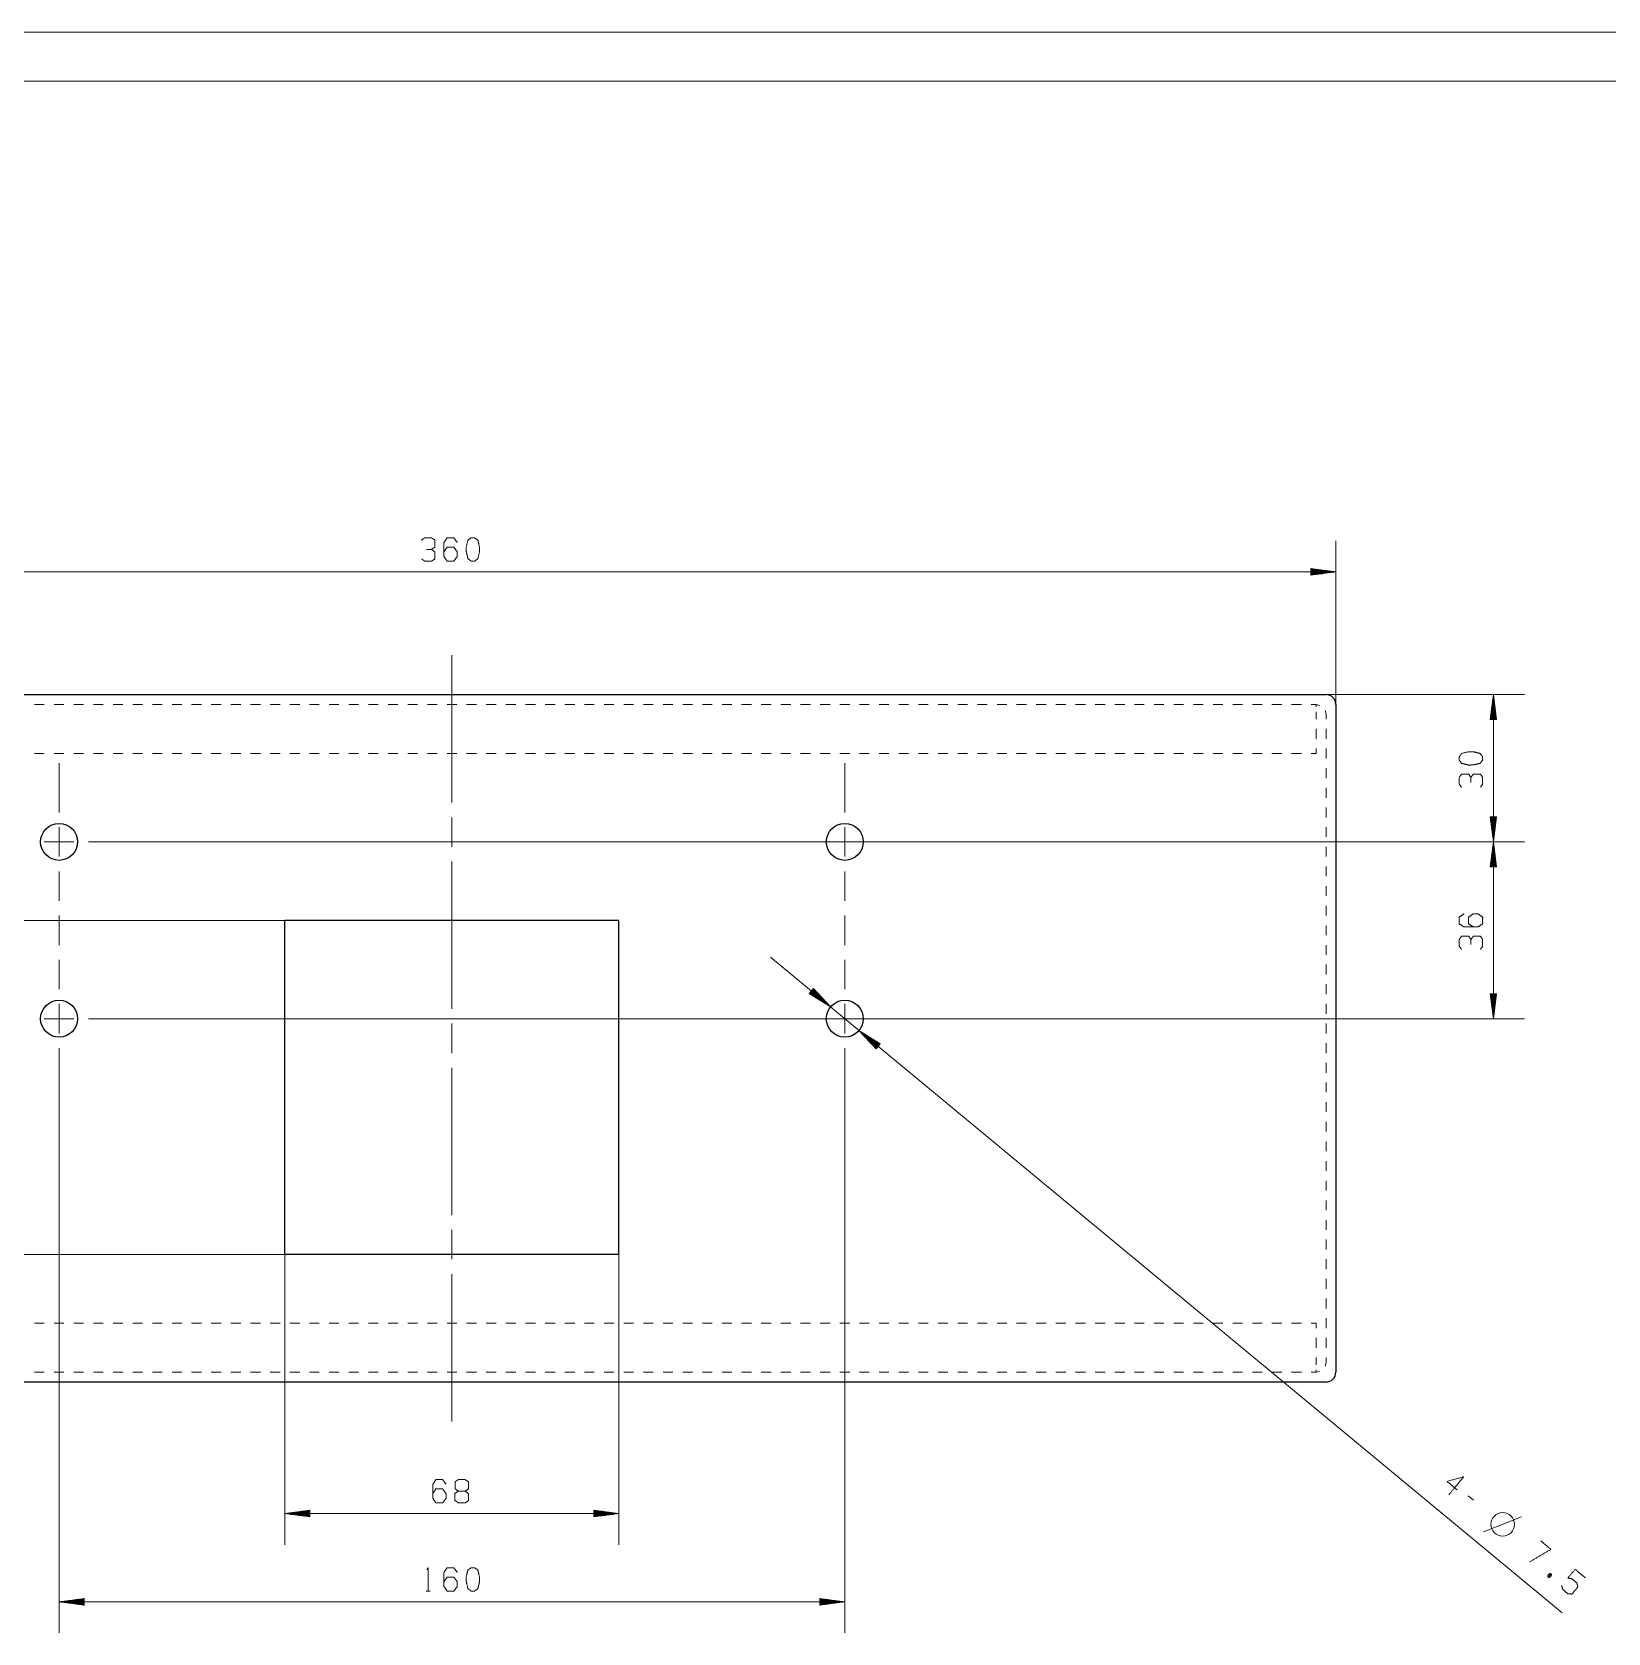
# Model space of a CAD drawing. Header units: millimetres. Extents: x 0 to 420, y 0 to 297.
# Drawn here: x 102.4 to 262.9, y 134 to 297 of the extents above; entities that cross this region are included whole.
import ezdxf

# ---------------------------------------------------------------- set-up
doc = ezdxf.new("R2010")
doc.units = ezdxf.units.MM
doc.layers.add('101', color=7, linetype='Continuous', true_color=0xffffff)

msp = doc.modelspace()

# ---------------------------------------------------------------- linework, layer by layer
at = {"layer": '101', "color": 133, "linetype": 'Continuous', "lineweight": 18}
for p, q in [((420, 297), (0, 297)), ((415, 292), (25, 292))]:
    msp.add_line(p, q, dxfattribs=at)
at = {"layer": '101', "color": 22, "linetype": 'Continuous', "lineweight": 18}
for p, q in [((235.16, 228.54), (235.16, 245.21)), ((55.16, 242.03), (235.16, 242.03)), ((235.16, 242.03), (232.62, 242.37)), ((232.62, 242.37), (232.62, 241.7)), ((232.62, 242.36), (232.65, 242.36)), ((232.62, 242.36), (232.65, 242.36)), ((232.62, 242.31), (233.03, 242.31)), ((232.62, 242.26), (233.42, 242.26)), ((232.62, 242.21), (233.81, 242.21)), ((232.62, 242.16), (234.19, 242.16)), ((232.62, 242.11), (234.58, 242.11)), ((232.62, 242.06), (234.96, 242.06)), ((232.62, 241.7), (235.16, 242.03)), ((232.62, 242.01), (234.96, 242.01)), ((232.62, 241.96), (234.58, 241.96)), ((232.62, 241.9), (234.19, 241.9)), ((232.62, 241.85), (233.81, 241.85)), ((232.62, 241.8), (233.42, 241.8)), ((232.62, 241.75), (233.03, 241.75)), ((232.62, 241.7), (232.65, 241.7)), ((232.62, 241.7), (232.65, 241.7)), ((234.16, 229.54), (254.37, 229.54)), ((251.2, 229.54), (250.87, 227)), ((251.07, 227), (251.07, 228.58)), ((251.12, 227), (251.12, 228.96)), ((251.17, 227), (251.17, 229.35)), ((251.2, 229.54), (251.2, 214.54)), ((251.53, 227), (251.2, 229.54)), ((251.22, 227), (251.22, 229.35)), ((251.28, 227), (251.28, 228.96)), ((251.33, 227), (251.33, 228.58)), ((250.87, 227), (250.87, 227.03)), ((250.87, 227), (250.87, 227.03)), ((250.87, 227), (251.53, 227)), ((250.92, 227), (250.92, 227.42)), ((250.97, 227), (250.97, 227.81)), ((251.02, 227), (251.02, 228.19)), ((251.38, 227), (251.38, 228.19)), ((251.43, 227), (251.43, 227.81)), ((251.48, 227), (251.48, 227.42)), ((251.53, 227), (251.53, 227.03)), ((251.53, 227), (251.53, 227.03)), ((250.87, 217.08), (250.87, 217.05)), ((250.87, 217.08), (251.2, 214.54)), ((251.53, 217.08), (250.87, 217.08)), ((250.87, 217.08), (250.87, 217.05)), ((250.92, 217.08), (250.92, 216.66)), ((250.97, 217.08), (250.97, 216.28)), ((251.02, 217.08), (251.02, 215.89)), ((251.07, 217.08), (251.07, 215.51)), ((251.12, 217.08), (251.12, 215.12)), ((251.17, 217.08), (251.17, 214.73)), ((251.2, 214.54), (251.53, 217.08)), ((251.22, 217.08), (251.22, 214.73)), ((251.28, 217.08), (251.28, 215.12)), ((251.33, 217.08), (251.33, 215.51)), ((251.38, 217.08), (251.38, 215.89)), ((251.43, 217.08), (251.43, 216.28)), ((251.48, 217.08), (251.48, 216.66)), ((251.53, 217.08), (251.53, 217.05)), ((251.53, 217.08), (251.53, 217.05)), ((113.16, 214.54), (254.37, 214.54)), ((113.16, 214.54), (254.37, 214.54)), ((251.2, 214.54), (250.87, 212)), ((251.07, 212), (251.07, 213.58)), ((251.12, 212), (251.12, 213.96)), ((251.17, 212), (251.17, 214.35)), ((251.53, 212), (251.2, 214.54)), ((251.2, 214.54), (251.2, 196.54)), ((251.22, 212), (251.22, 214.35)), ((251.28, 212), (251.28, 213.96)), ((251.33, 212), (251.33, 213.58)), ((250.87, 212), (250.87, 212.03)), ((250.87, 212), (250.87, 212.03)), ((250.87, 212), (251.53, 212)), ((250.92, 212), (250.92, 212.42)), ((250.97, 212), (250.97, 212.81)), ((251.02, 212), (251.02, 213.19)), ((251.38, 212), (251.38, 213.19)), ((251.43, 212), (251.43, 212.81)), ((251.48, 212), (251.48, 212.42)), ((251.53, 212), (251.53, 212.03)), ((251.53, 212), (251.53, 212.03)), ((128.16, 206.54), (40.19, 206.54)), ((128.16, 206.54), (40.32, 206.54)), ((177.6, 202.8), (258.19, 136.04)), ((181.97, 199.62), (181.54, 199.1)), ((181.54, 199.1), (183.71, 197.74)), ((181.55, 199.1), (181.57, 199.08)), ((181.55, 199.1), (181.57, 199.08)), ((181.58, 199.14), (181.9, 198.88)), ((181.61, 199.18), (182.23, 198.67)), ((181.64, 199.22), (182.56, 198.46)), ((181.68, 199.26), (182.89, 198.26)), ((181.71, 199.3), (183.22, 198.05)), ((181.74, 199.34), (183.55, 197.84)), ((181.77, 199.38), (183.58, 197.88)), ((181.8, 199.42), (183.32, 198.17)), ((181.84, 199.46), (183.05, 198.45)), ((181.87, 199.5), (182.79, 198.74)), ((181.9, 199.53), (182.52, 199.02)), ((181.93, 199.57), (182.26, 199.31)), ((183.71, 197.74), (181.97, 199.62)), ((181.97, 199.61), (181.99, 199.59)), ((181.97, 199.61), (181.99, 199.59)), ((250.87, 199.08), (250.87, 199.05)), ((250.87, 199.08), (251.2, 196.54)), ((251.53, 199.08), (250.87, 199.08)), ((250.87, 199.08), (250.87, 199.05)), ((250.92, 199.08), (250.92, 198.66)), ((250.97, 199.08), (250.97, 198.28)), ((251.02, 199.08), (251.02, 197.89)), ((251.07, 199.08), (251.07, 197.51)), ((251.12, 199.08), (251.12, 197.12)), ((251.17, 199.08), (251.17, 196.73)), ((251.2, 196.54), (251.53, 199.08)), ((251.22, 199.08), (251.22, 196.73)), ((251.28, 199.08), (251.28, 197.12)), ((251.33, 199.08), (251.33, 197.51)), ((251.38, 199.08), (251.38, 197.89)), ((251.43, 199.08), (251.43, 198.28)), ((251.48, 199.08), (251.48, 198.66)), ((251.53, 199.08), (251.53, 199.05)), ((251.53, 199.08), (251.53, 199.05)), ((113.16, 196.54), (254.37, 196.54)), ((186.6, 195.35), (188.34, 193.47)), ((188.77, 193.98), (186.6, 195.35)), ((188.54, 193.71), (186.73, 195.2)), ((188.57, 193.74), (186.76, 195.24)), ((188.51, 193.67), (187, 194.92)), ((188.6, 193.78), (187.09, 195.04)), ((188.48, 193.63), (187.26, 194.63)), ((188.64, 193.82), (187.42, 194.83)), ((188.44, 193.59), (187.53, 194.35)), ((188.67, 193.86), (187.75, 194.62)), ((188.41, 193.55), (187.79, 194.06)), ((188.7, 193.9), (188.08, 194.41)), ((188.34, 193.47), (188.77, 193.98)), ((188.73, 193.94), (188.41, 194.21)), ((188.77, 193.98), (188.74, 194)), ((188.77, 193.98), (188.74, 194)), ((188.38, 193.51), (188.06, 193.78)), ((188.35, 193.47), (188.32, 193.49)), ((188.35, 193.47), (188.32, 193.49)), ((105.16, 188.54), (105.16, 133.99)), ((185.16, 188.54), (185.16, 133.99)), ((128.16, 172.54), (40.19, 172.54)), ((128.16, 172.54), (128.16, 142.97)), ((162.16, 172.54), (162.16, 142.97)), ((130.7, 146.48), (128.16, 146.15)), ((162.16, 146.15), (128.16, 146.15)), ((128.16, 146.15), (130.7, 145.81)), ((130.7, 146.17), (128.35, 146.17)), ((130.7, 146.12), (128.35, 146.12)), ((130.7, 146.22), (128.74, 146.22)), ((130.7, 146.07), (128.74, 146.07)), ((130.7, 146.27), (129.12, 146.27)), ((130.7, 146.02), (129.12, 146.02)), ((130.7, 146.32), (129.51, 146.32)), ((130.7, 145.97), (129.51, 145.97)), ((130.7, 146.38), (129.89, 146.38)), ((130.7, 145.92), (129.89, 145.92)), ((130.7, 146.43), (130.28, 146.43)), ((130.7, 145.87), (130.28, 145.87)), ((130.7, 146.48), (130.66, 146.48)), ((130.7, 146.48), (130.66, 146.48)), ((130.7, 145.82), (130.66, 145.82)), ((130.7, 145.82), (130.66, 145.82)), ((130.7, 145.81), (130.7, 146.48)), ((159.62, 146.48), (159.65, 146.48)), ((162.16, 146.15), (159.62, 146.48)), ((159.62, 146.48), (159.65, 146.48)), ((159.62, 146.48), (159.62, 145.81)), ((159.62, 146.43), (160.03, 146.43)), ((159.62, 146.38), (160.42, 146.38)), ((159.62, 146.32), (160.81, 146.32)), ((159.62, 146.27), (161.19, 146.27)), ((159.62, 146.22), (161.58, 146.22)), ((159.62, 146.17), (161.96, 146.17)), ((159.62, 145.81), (162.16, 146.15)), ((159.62, 146.12), (161.96, 146.12)), ((159.62, 146.07), (161.58, 146.07)), ((159.62, 146.02), (161.19, 146.02)), ((159.62, 145.97), (160.81, 145.97)), ((159.62, 145.92), (160.42, 145.92)), ((159.62, 145.87), (160.03, 145.87)), ((159.62, 145.82), (159.65, 145.82)), ((159.62, 145.82), (159.65, 145.82)), ((107.7, 137.5), (105.16, 137.17)), ((105.16, 137.17), (107.7, 136.83)), ((105.16, 137.17), (185.16, 137.17)), ((107.7, 137.19), (105.35, 137.19)), ((107.7, 137.14), (105.35, 137.14)), ((107.7, 137.24), (105.74, 137.24)), ((107.7, 137.09), (105.74, 137.09)), ((107.7, 137.29), (106.12, 137.29)), ((107.7, 137.04), (106.12, 137.04)), ((107.7, 137.34), (106.51, 137.34)), ((107.7, 136.99), (106.51, 136.99)), ((107.7, 137.4), (106.89, 137.4)), ((107.7, 136.94), (106.89, 136.94)), ((107.7, 137.45), (107.28, 137.45)), ((107.7, 137.5), (107.66, 137.5)), ((107.7, 137.5), (107.66, 137.5)), ((107.7, 136.83), (107.7, 137.5)), ((182.62, 137.5), (182.62, 136.83)), ((185.16, 137.17), (182.62, 137.5)), ((182.62, 137.5), (182.65, 137.5)), ((182.62, 137.5), (182.65, 137.5)), ((182.62, 137.45), (183.03, 137.45)), ((182.62, 137.4), (183.42, 137.4)), ((182.62, 137.34), (183.81, 137.34)), ((182.62, 137.29), (184.19, 137.29)), ((182.62, 137.24), (184.58, 137.24)), ((182.62, 137.19), (184.96, 137.19)), ((182.62, 136.83), (185.16, 137.17)), ((182.62, 137.14), (184.96, 137.14)), ((182.62, 137.09), (184.58, 137.09)), ((182.62, 137.04), (184.19, 137.04)), ((182.62, 136.99), (183.81, 136.99)), ((182.62, 136.94), (183.42, 136.94)), ((107.7, 136.89), (107.28, 136.89)), ((107.7, 136.84), (107.66, 136.84)), ((107.7, 136.84), (107.66, 136.84)), ((182.62, 136.89), (183.03, 136.89)), ((182.62, 136.84), (182.65, 136.84)), ((182.62, 136.84), (182.65, 136.84))]:
    msp.add_line(p, q, dxfattribs=at)
at = {"layer": '101', "color": 163, "linetype": 'Continuous', "lineweight": 25}
for p, q in [((56.16, 229.54), (234.16, 229.54)), ((235.16, 228.54), (235.16, 160.54)), ((128.16, 172.54), (128.16, 206.54)), ((162.16, 206.54), (128.16, 206.54)), ((162.16, 172.54), (162.16, 206.54)), ((162.16, 172.54), (128.16, 172.54)), ((234.16, 159.54), (56.16, 159.54))]:
    msp.add_line(p, q, dxfattribs=at)
at = {"layer": '101', "color": 53, "linetype": 'Continuous', "lineweight": 18}
for p, q in [((103.66, 228.54), (102.66, 228.54)), ((105.66, 228.54), (104.66, 228.54)), ((107.66, 228.54), (106.66, 228.54)), ((109.66, 228.54), (108.66, 228.54)), ((111.66, 228.54), (110.66, 228.54)), ((113.66, 228.54), (112.66, 228.54)), ((115.66, 228.54), (114.66, 228.54)), ((117.66, 228.54), (116.66, 228.54)), ((119.66, 228.54), (118.66, 228.54)), ((121.66, 228.54), (120.66, 228.54)), ((123.66, 228.54), (122.66, 228.54)), ((125.66, 228.54), (124.66, 228.54)), ((127.66, 228.54), (126.66, 228.54)), ((129.66, 228.54), (128.66, 228.54)), ((131.66, 228.54), (130.66, 228.54)), ((133.66, 228.54), (132.66, 228.54)), ((135.66, 228.54), (134.66, 228.54)), ((137.66, 228.54), (136.66, 228.54)), ((139.66, 228.54), (138.66, 228.54)), ((141.66, 228.54), (140.66, 228.54)), ((143.66, 228.54), (142.66, 228.54)), ((145.66, 228.54), (144.66, 228.54)), ((147.66, 228.54), (146.66, 228.54)), ((149.66, 228.54), (148.66, 228.54)), ((151.66, 228.54), (150.66, 228.54)), ((153.66, 228.54), (152.66, 228.54)), ((155.66, 228.54), (154.66, 228.54)), ((157.66, 228.54), (156.66, 228.54)), ((159.66, 228.54), (158.66, 228.54)), ((161.66, 228.54), (160.66, 228.54)), ((163.66, 228.54), (162.66, 228.54)), ((165.66, 228.54), (164.66, 228.54)), ((167.66, 228.54), (166.66, 228.54)), ((169.66, 228.54), (168.66, 228.54)), ((171.66, 228.54), (170.66, 228.54)), ((173.66, 228.54), (172.66, 228.54)), ((175.66, 228.54), (174.66, 228.54)), ((177.66, 228.54), (176.66, 228.54)), ((179.66, 228.54), (178.66, 228.54)), ((181.66, 228.54), (180.66, 228.54)), ((183.66, 228.54), (182.66, 228.54)), ((185.66, 228.54), (184.66, 228.54)), ((187.66, 228.54), (186.66, 228.54)), ((189.66, 228.54), (188.66, 228.54)), ((191.66, 228.54), (190.66, 228.54)), ((193.66, 228.54), (192.66, 228.54)), ((195.66, 228.54), (194.66, 228.54)), ((197.66, 228.54), (196.66, 228.54)), ((199.66, 228.54), (198.66, 228.54)), ((201.66, 228.54), (200.66, 228.54)), ((203.66, 228.54), (202.66, 228.54)), ((205.66, 228.54), (204.66, 228.54)), ((207.66, 228.54), (206.66, 228.54)), ((209.66, 228.54), (208.66, 228.54)), ((211.66, 228.54), (210.66, 228.54)), ((213.66, 228.54), (212.66, 228.54)), ((215.66, 228.54), (214.66, 228.54)), ((217.66, 228.54), (216.66, 228.54)), ((219.66, 228.54), (218.66, 228.54)), ((221.66, 228.54), (220.66, 228.54)), ((223.66, 228.54), (222.66, 228.54)), ((225.66, 228.54), (224.66, 228.54)), ((227.66, 228.54), (226.66, 228.54)), ((229.66, 228.54), (228.66, 228.54)), ((231.66, 228.54), (230.66, 228.54)), ((233.16, 228.54), (232.66, 228.54)), ((233.16, 228.54), (233.53, 228.44)), ((233.16, 227.79), (233.16, 227.54)), ((233.16, 227.54), (233.16, 227.04)), ((234.06, 227.92), (234.16, 227.54)), ((234.16, 227.04), (234.16, 227.54)), ((233.16, 226.04), (233.16, 225.04)), ((234.16, 225.04), (234.16, 226.04)), ((102.66, 223.54), (103.66, 223.54)), ((104.66, 223.54), (105.66, 223.54)), ((106.66, 223.54), (107.66, 223.54)), ((108.66, 223.54), (109.66, 223.54)), ((110.66, 223.54), (111.66, 223.54)), ((112.66, 223.54), (113.66, 223.54)), ((114.66, 223.54), (115.66, 223.54)), ((116.66, 223.54), (117.66, 223.54)), ((118.66, 223.54), (119.66, 223.54)), ((120.66, 223.54), (121.66, 223.54)), ((122.66, 223.54), (123.66, 223.54)), ((124.66, 223.54), (125.66, 223.54)), ((126.66, 223.54), (127.66, 223.54)), ((128.66, 223.54), (129.66, 223.54)), ((130.66, 223.54), (131.66, 223.54)), ((132.66, 223.54), (133.66, 223.54)), ((134.66, 223.54), (135.66, 223.54)), ((136.66, 223.54), (137.66, 223.54)), ((138.66, 223.54), (139.66, 223.54)), ((140.66, 223.54), (141.66, 223.54)), ((142.66, 223.54), (143.66, 223.54)), ((144.66, 223.54), (145.66, 223.54)), ((146.66, 223.54), (147.66, 223.54)), ((148.66, 223.54), (149.66, 223.54)), ((150.66, 223.54), (151.66, 223.54)), ((152.66, 223.54), (153.66, 223.54)), ((154.66, 223.54), (155.66, 223.54)), ((156.66, 223.54), (157.66, 223.54)), ((158.66, 223.54), (159.66, 223.54)), ((160.66, 223.54), (161.66, 223.54)), ((162.66, 223.54), (163.66, 223.54)), ((164.66, 223.54), (165.66, 223.54)), ((166.66, 223.54), (167.66, 223.54)), ((168.66, 223.54), (169.66, 223.54)), ((170.66, 223.54), (171.66, 223.54)), ((172.66, 223.54), (173.66, 223.54)), ((174.66, 223.54), (175.66, 223.54)), ((176.66, 223.54), (177.66, 223.54)), ((178.66, 223.54), (179.66, 223.54)), ((180.66, 223.54), (181.66, 223.54)), ((182.66, 223.54), (183.66, 223.54)), ((184.66, 223.54), (185.66, 223.54)), ((186.66, 223.54), (187.66, 223.54)), ((188.66, 223.54), (189.66, 223.54)), ((190.66, 223.54), (191.66, 223.54)), ((192.66, 223.54), (193.66, 223.54)), ((194.66, 223.54), (195.66, 223.54)), ((196.66, 223.54), (197.66, 223.54)), ((198.66, 223.54), (199.66, 223.54)), ((200.66, 223.54), (201.66, 223.54)), ((202.66, 223.54), (203.66, 223.54)), ((204.66, 223.54), (205.66, 223.54)), ((206.66, 223.54), (207.66, 223.54)), ((208.66, 223.54), (209.66, 223.54)), ((210.66, 223.54), (211.66, 223.54)), ((212.66, 223.54), (213.66, 223.54)), ((214.66, 223.54), (215.66, 223.54)), ((216.66, 223.54), (217.66, 223.54)), ((218.66, 223.54), (219.66, 223.54)), ((220.66, 223.54), (221.66, 223.54)), ((222.66, 223.54), (223.66, 223.54)), ((224.66, 223.54), (225.66, 223.54)), ((226.66, 223.54), (227.66, 223.54)), ((228.66, 223.54), (229.66, 223.54)), ((230.66, 223.54), (231.66, 223.54)), ((232.66, 223.54), (233.16, 223.54)), ((233.16, 224.04), (233.16, 223.54)), ((234.16, 223.04), (234.16, 224.04)), ((234.16, 221.04), (234.16, 222.04)), ((234.16, 219.04), (234.16, 220.04)), ((234.16, 217.04), (234.16, 218.04)), ((234.16, 215.04), (234.16, 216.04)), ((234.16, 213.04), (234.16, 214.04)), ((234.16, 211.04), (234.16, 212.04)), ((234.16, 209.04), (234.16, 210.04)), ((234.16, 207.04), (234.16, 208.04)), ((234.16, 205.04), (234.16, 206.04)), ((234.16, 203.04), (234.16, 204.04)), ((234.16, 201.04), (234.16, 202.04)), ((234.16, 199.04), (234.16, 200.04)), ((234.16, 197.04), (234.16, 198.04)), ((234.16, 195.04), (234.16, 196.04)), ((234.16, 193.04), (234.16, 194.04)), ((234.16, 191.04), (234.16, 192.04)), ((234.16, 189.04), (234.16, 190.04)), ((234.16, 187.04), (234.16, 188.04)), ((234.16, 185.04), (234.16, 186.04)), ((234.16, 183.04), (234.16, 184.04)), ((234.16, 181.04), (234.16, 182.04)), ((234.16, 179.04), (234.16, 180.04)), ((234.16, 177.04), (234.16, 178.04)), ((234.16, 175.04), (234.16, 176.04)), ((234.16, 173.04), (234.16, 174.04)), ((234.16, 171.04), (234.16, 172.04)), ((234.16, 169.04), (234.16, 170.04)), ((234.16, 167.04), (234.16, 168.04)), ((102.66, 165.54), (103.66, 165.54)), ((104.66, 165.54), (105.66, 165.54)), ((106.66, 165.54), (107.66, 165.54)), ((108.66, 165.54), (109.66, 165.54)), ((110.66, 165.54), (111.66, 165.54)), ((112.66, 165.54), (113.66, 165.54)), ((114.66, 165.54), (115.66, 165.54)), ((116.66, 165.54), (117.66, 165.54)), ((118.66, 165.54), (119.66, 165.54)), ((120.66, 165.54), (121.66, 165.54)), ((122.66, 165.54), (123.66, 165.54)), ((124.66, 165.54), (125.66, 165.54)), ((126.66, 165.54), (127.66, 165.54)), ((128.66, 165.54), (129.66, 165.54)), ((130.66, 165.54), (131.66, 165.54)), ((132.66, 165.54), (133.66, 165.54)), ((134.66, 165.54), (135.66, 165.54)), ((136.66, 165.54), (137.66, 165.54)), ((138.66, 165.54), (139.66, 165.54)), ((140.66, 165.54), (141.66, 165.54)), ((142.66, 165.54), (143.66, 165.54)), ((144.66, 165.54), (145.66, 165.54)), ((146.66, 165.54), (147.66, 165.54)), ((148.66, 165.54), (149.66, 165.54)), ((150.66, 165.54), (151.66, 165.54)), ((152.66, 165.54), (153.66, 165.54)), ((154.66, 165.54), (155.66, 165.54)), ((156.66, 165.54), (157.66, 165.54)), ((158.66, 165.54), (159.66, 165.54)), ((160.66, 165.54), (161.66, 165.54)), ((162.66, 165.54), (163.66, 165.54)), ((164.66, 165.54), (165.66, 165.54)), ((166.66, 165.54), (167.66, 165.54)), ((168.66, 165.54), (169.66, 165.54)), ((170.66, 165.54), (171.66, 165.54)), ((172.66, 165.54), (173.66, 165.54)), ((174.66, 165.54), (175.66, 165.54)), ((176.66, 165.54), (177.66, 165.54)), ((178.66, 165.54), (179.66, 165.54)), ((180.66, 165.54), (181.66, 165.54)), ((182.66, 165.54), (183.66, 165.54)), ((184.66, 165.54), (185.66, 165.54)), ((186.66, 165.54), (187.66, 165.54)), ((188.66, 165.54), (189.66, 165.54)), ((190.66, 165.54), (191.66, 165.54)), ((192.66, 165.54), (193.66, 165.54)), ((194.66, 165.54), (195.66, 165.54)), ((196.66, 165.54), (197.66, 165.54)), ((198.66, 165.54), (199.66, 165.54)), ((200.66, 165.54), (201.66, 165.54)), ((202.66, 165.54), (203.66, 165.54)), ((204.66, 165.54), (205.66, 165.54)), ((206.66, 165.54), (207.66, 165.54)), ((208.66, 165.54), (209.66, 165.54)), ((210.66, 165.54), (211.66, 165.54)), ((212.66, 165.54), (213.66, 165.54)), ((214.66, 165.54), (215.66, 165.54)), ((216.66, 165.54), (217.66, 165.54)), ((218.66, 165.54), (219.66, 165.54)), ((220.66, 165.54), (221.66, 165.54)), ((222.66, 165.54), (223.66, 165.54)), ((224.66, 165.54), (225.66, 165.54)), ((226.66, 165.54), (227.66, 165.54)), ((228.66, 165.54), (229.66, 165.54)), ((230.66, 165.54), (231.66, 165.54)), ((232.66, 165.54), (233.16, 165.54)), ((233.16, 165.04), (233.16, 165.54)), ((234.16, 165.04), (234.16, 166.04)), ((233.16, 163.04), (233.16, 164.04)), ((234.16, 163.04), (234.16, 164.04)), ((233.16, 161.54), (233.16, 162.04)), ((233.16, 161.29), (233.16, 161.54)), ((234.06, 161.17), (234.16, 161.54)), ((234.16, 161.54), (234.16, 162.04)), ((102.66, 160.54), (103.66, 160.54)), ((104.66, 160.54), (105.66, 160.54)), ((106.66, 160.54), (107.66, 160.54)), ((108.66, 160.54), (109.66, 160.54)), ((110.66, 160.54), (111.66, 160.54)), ((112.66, 160.54), (113.66, 160.54)), ((114.66, 160.54), (115.66, 160.54)), ((116.66, 160.54), (117.66, 160.54)), ((118.66, 160.54), (119.66, 160.54)), ((120.66, 160.54), (121.66, 160.54)), ((122.66, 160.54), (123.66, 160.54)), ((124.66, 160.54), (125.66, 160.54)), ((126.66, 160.54), (127.66, 160.54)), ((128.66, 160.54), (129.66, 160.54)), ((130.66, 160.54), (131.66, 160.54)), ((132.66, 160.54), (133.66, 160.54)), ((134.66, 160.54), (135.66, 160.54)), ((136.66, 160.54), (137.66, 160.54)), ((138.66, 160.54), (139.66, 160.54)), ((140.66, 160.54), (141.66, 160.54)), ((142.66, 160.54), (143.66, 160.54)), ((144.66, 160.54), (145.66, 160.54)), ((146.66, 160.54), (147.66, 160.54)), ((148.66, 160.54), (149.66, 160.54)), ((150.66, 160.54), (151.66, 160.54)), ((152.66, 160.54), (153.66, 160.54)), ((154.66, 160.54), (155.66, 160.54)), ((156.66, 160.54), (157.66, 160.54)), ((158.66, 160.54), (159.66, 160.54)), ((160.66, 160.54), (161.66, 160.54)), ((162.66, 160.54), (163.66, 160.54)), ((164.66, 160.54), (165.66, 160.54)), ((166.66, 160.54), (167.66, 160.54)), ((168.66, 160.54), (169.66, 160.54)), ((170.66, 160.54), (171.66, 160.54)), ((172.66, 160.54), (173.66, 160.54)), ((174.66, 160.54), (175.66, 160.54)), ((176.66, 160.54), (177.66, 160.54)), ((178.66, 160.54), (179.66, 160.54)), ((180.66, 160.54), (181.66, 160.54)), ((182.66, 160.54), (183.66, 160.54)), ((184.66, 160.54), (185.66, 160.54)), ((186.66, 160.54), (187.66, 160.54)), ((188.66, 160.54), (189.66, 160.54)), ((190.66, 160.54), (191.66, 160.54)), ((192.66, 160.54), (193.66, 160.54)), ((194.66, 160.54), (195.66, 160.54)), ((196.66, 160.54), (197.66, 160.54)), ((198.66, 160.54), (199.66, 160.54)), ((200.66, 160.54), (201.66, 160.54)), ((202.66, 160.54), (203.66, 160.54)), ((204.66, 160.54), (205.66, 160.54)), ((206.66, 160.54), (207.66, 160.54)), ((208.66, 160.54), (209.66, 160.54)), ((210.66, 160.54), (211.66, 160.54)), ((212.66, 160.54), (213.66, 160.54)), ((214.66, 160.54), (215.66, 160.54)), ((216.66, 160.54), (217.66, 160.54)), ((218.66, 160.54), (219.66, 160.54)), ((220.66, 160.54), (221.66, 160.54)), ((222.66, 160.54), (223.66, 160.54)), ((224.66, 160.54), (225.66, 160.54)), ((226.66, 160.54), (227.66, 160.54)), ((228.66, 160.54), (229.66, 160.54)), ((230.66, 160.54), (231.66, 160.54)), ((232.66, 160.54), (233.16, 160.54)), ((233.16, 160.54), (233.53, 160.64))]:
    msp.add_line(p, q, dxfattribs=at)
at = {"layer": '101', "color": 151, "linetype": 'Continuous', "lineweight": 18}
for p, q in [((105.16, 217.54), (105.16, 222.54)), ((185.16, 217.54), (185.16, 222.54)), ((145.16, 214.04), (145.16, 217.04)), ((105.16, 213.04), (105.16, 216.04)), ((185.16, 213.04), (185.16, 216.04)), ((106.66, 214.54), (103.66, 214.54)), ((108.16, 214.54), (113.16, 214.54)), ((182.16, 214.54), (177.16, 214.54)), ((186.66, 214.54), (183.66, 214.54)), ((188.16, 214.54), (193.16, 214.54)), ((145.16, 197.54), (145.16, 212.54)), ((105.16, 208.54), (105.16, 211.54)), ((185.16, 208.54), (185.16, 211.54)), ((105.16, 204.04), (105.16, 207.04)), ((185.16, 204.04), (185.16, 207.04)), ((105.16, 199.54), (105.16, 202.54)), ((185.16, 199.54), (185.16, 202.54)), ((105.16, 195.04), (105.16, 198.04)), ((185.16, 195.04), (185.16, 198.04)), ((106.66, 196.54), (103.66, 196.54)), ((108.16, 196.54), (113.16, 196.54)), ((145.16, 193.04), (145.16, 196.04)), ((182.16, 196.54), (177.16, 196.54)), ((186.66, 196.54), (183.66, 196.54)), ((188.16, 196.54), (193.16, 196.54)), ((105.16, 193.54), (105.16, 188.54)), ((185.16, 193.54), (185.16, 188.54)), ((145.16, 176.54), (145.16, 191.54)), ((145.16, 172.04), (145.16, 175.04))]:
    msp.add_line(p, q, dxfattribs=at)
at = {"layer": '101', "color": 72, "linetype": 'Continuous', "lineweight": 18}
for p, q in [((249.16, 147.52), (248.65, 147.95)), ((250.18, 144.3), (254.05, 145.83)), ((257, 140.06), (256.85, 139.63)), ((142.54, 138.26), (142.96, 138.26))]:
    msp.add_line(p, q, dxfattribs=at)
at = {"layer": '101', "color": 163, "linetype": 'Continuous', "lineweight": 25}
for centre in [(105.16, 214.54), (185.16, 214.54), (105.16, 196.54), (185.16, 196.54)]:
    msp.add_circle(centre, 1.88, dxfattribs=at)
at = {"layer": '101', "color": 72, "linetype": 'Continuous', "lineweight": 18}
msp.add_circle((252.15, 145.05), 1.2, dxfattribs=at)
at = {"layer": '101', "color": 163, "linetype": 'Continuous', "lineweight": 25}
for centre, start, end in [((234.16, 228.54), 0, 90), ((234.16, 160.54), 270, 0)]:
    msp.add_arc(centre, 1, start, end, dxfattribs=at)
at = {"layer": '101', "color": 72, "linetype": 'Continuous', "lineweight": 18}
for points, knots in [([(143.08, 244.32), (143.42, 244.55), (143.42, 245.27), (143.08, 245.5), (142.4, 245.5), (142.06, 245.27)], [0, 0, 0.153877, 0.429854, 0.583731, 0.846126, 1, 1]), ([(144.35, 244.07), (144.67, 244.55), (145.36, 244.55), (145.7, 244.07), (145.7, 243.6), (145.36, 243.12), (144.67, 243.12), (144.35, 243.6), (144.35, 245.02), (144.67, 245.5), (145.36, 245.5), (145.7, 245.02)], [0, 0, 0.076964, 0.169761, 0.248075, 0.312018, 0.390331, 0.483128, 0.560093, 0.751925, 0.82889, 0.921687, 1, 1]), ([(147.46, 243.12), (147.8, 243.37), (147.97, 244.07), (147.97, 244.55), (147.8, 245.27), (147.46, 245.5), (147.12, 245.5), (146.79, 245.27), (146.61, 244.55), (146.63, 244.07), (146.79, 243.37), (147.12, 243.12), (147.46, 243.12)], [0, 0, 0.067527, 0.18397, 0.260584, 0.380943, 0.446141, 0.500306, 0.565503, 0.685863, 0.76253, 0.878309, 0.945835, 1, 1]), ([(142.08, 243.35), (142.4, 243.12), (143.08, 243.12), (143.42, 243.35), (143.42, 244.07), (143.08, 244.32), (142.57, 244.32)], [0, 0, 0.12412, 0.343686, 0.472446, 0.703376, 0.836735, 1, 1]), ([(250.11, 223.21), (249.86, 223.54), (249.16, 223.72), (248.68, 223.72), (247.96, 223.54), (247.73, 223.21), (247.73, 222.87), (247.96, 222.54), (248.68, 222.36), (249.16, 222.38), (249.86, 222.54), (250.11, 222.87), (250.11, 223.21)], [0, 0, 0.067528, 0.183971, 0.260585, 0.380944, 0.446143, 0.500306, 0.565505, 0.685864, 0.762531, 0.878309, 0.945837, 1, 1]), ([(248.91, 221.11), (248.68, 221.44), (247.96, 221.44), (247.73, 221.11), (247.73, 220.42), (247.96, 220.08)], [0, 0, 0.153872, 0.429851, 0.583723, 0.846122, 1, 1]), ([(249.88, 220.1), (250.11, 220.42), (250.11, 221.11), (249.88, 221.44), (249.16, 221.44), (248.91, 221.11), (248.91, 220.6)], [0, 0, 0.124124, 0.343691, 0.472447, 0.703379, 0.836733, 1, 1]), ([(249.16, 205.88), (248.68, 206.2), (248.68, 206.88), (249.16, 207.22), (249.63, 207.22), (250.11, 206.88), (250.11, 206.2), (249.63, 205.88), (248.21, 205.88), (247.73, 206.2), (247.73, 206.88), (248.21, 207.22)], [0, 0, 0.076965, 0.169762, 0.248075, 0.312018, 0.39033, 0.483127, 0.560092, 0.751925, 0.82889, 0.921688, 1, 1]), ([(248.91, 204.61), (248.68, 204.94), (247.96, 204.94), (247.73, 204.61), (247.73, 203.92), (247.96, 203.58)], [0, 0, 0.153872, 0.429851, 0.583723, 0.846122, 1, 1]), ([(249.88, 203.6), (250.11, 203.92), (250.11, 204.61), (249.88, 204.94), (249.16, 204.94), (248.91, 204.61), (248.91, 204.1)], [0, 0, 0.124123, 0.343689, 0.472444, 0.703374, 0.836728, 1, 1]), ([(143.22, 148.19), (143.53, 148.66), (144.22, 148.66), (144.56, 148.19), (144.56, 147.71), (144.22, 147.24), (143.53, 147.24), (143.22, 147.71), (143.22, 149.14), (143.53, 149.61), (144.22, 149.61), (144.56, 149.14)], [0, 0, 0.076963, 0.169761, 0.248073, 0.312018, 0.39033, 0.483128, 0.560091, 0.751927, 0.82889, 0.921688, 1, 1]), ([(145.81, 148.44), (145.49, 148.66), (145.49, 149.39), (145.81, 149.61), (146.5, 149.61), (146.84, 149.39), (146.84, 148.66), (146.5, 148.44), (145.81, 148.44), (145.47, 148.19), (145.47, 147.49), (145.81, 147.24), (146.5, 147.24), (146.84, 147.46), (146.84, 148.19), (146.5, 148.44)], [0, 0, 0.047573, 0.136086, 0.183659, 0.267815, 0.317166, 0.405679, 0.455029, 0.539185, 0.590298, 0.675757, 0.726869, 0.811025, 0.860376, 0.948888, 1, 1]), ([(247.51, 148.57), (246.48, 149.43), (248.16, 149.88), (246.65, 148.05)], [0, 0, 0.245869, 0.565296, 1, 1]), ([(254.89, 141.22), (257.06, 142.51), (256.03, 143.37)], [0, 0, 0.652471, 1, 1]), ([(142.61, 140.43), (142.75, 140.63), (142.75, 138.26)], [0, 0, 0.093489, 1, 1]), ([(144.35, 139.21), (144.67, 139.68), (145.36, 139.68), (145.7, 139.21), (145.7, 138.73), (145.36, 138.26), (144.67, 138.26), (144.35, 138.73), (144.35, 140.16), (144.67, 140.63), (145.36, 140.63), (145.7, 140.16)], [0, 0, 0.076963, 0.169761, 0.248073, 0.312018, 0.390331, 0.483128, 0.560092, 0.751927, 0.82889, 0.921688, 1, 1]), ([(147.46, 138.26), (147.8, 138.51), (147.97, 139.21), (147.97, 139.68), (147.8, 140.41), (147.46, 140.63), (147.12, 140.63), (146.79, 140.41), (146.61, 139.68), (146.63, 139.21), (146.79, 138.51), (147.12, 138.26), (147.46, 138.26)], [0, 0, 0.067526, 0.183971, 0.260583, 0.380943, 0.446141, 0.500306, 0.565504, 0.685863, 0.762528, 0.878309, 0.945835, 1, 1]), ([(258.15, 138.82), (258.26, 138.43), (258.79, 137.99), (259.2, 137.95), (259.8, 138.68), (259.7, 139.09), (259.17, 139.53), (258.77, 139.57), (259.52, 140.47), (260.57, 139.6)], [0, 0, 0.062227, 0.168344, 0.230571, 0.376815, 0.441265, 0.547381, 0.609609, 0.79049, 1, 1]), ([(256.73, 139.73), (256.85, 139.63), (257.06, 139.75), (257.12, 139.96), (257, 140.06), (256.8, 139.96), (256.73, 139.73), (257.12, 139.96)], [0, 0, 0.093976, 0.236783, 0.36596, 0.459932, 0.58911, 0.731916, 1, 1])]:
    msp.add_open_spline(points, degree=1, knots=knots, dxfattribs=at)
at = {"layer": '101', "color": 151, "linetype": 'Continuous', "lineweight": 18}
for points, knots in [([(145.16, 218.54), (145.16, 231.04), (145.16, 233.54)], [0, 0, 0.833333, 1, 1]), ([(145.16, 155.54), (145.16, 158.04), (145.16, 170.54)], [0, 0, 0.166666, 1, 1])]:
    msp.add_open_spline(points, degree=1, knots=knots, dxfattribs=at)
at = {"layer": '101', "color": 53, "linetype": 'Continuous', "lineweight": 18}
for points in [[(233.16, 228.54), (233.16, 228.29)], [(233.16, 160.54), (233.16, 160.79)]]:
    msp.add_open_spline(points, degree=1, dxfattribs=at)

doc.saveas('drawing.dxf')
